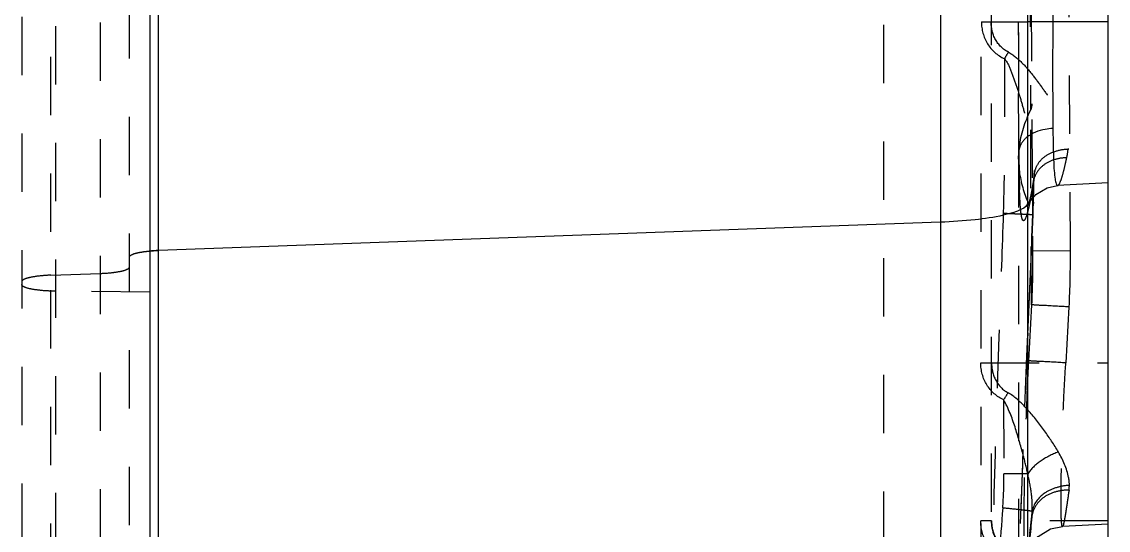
# Model space of a CAD drawing. Header units: millimetres. Extents: x 309 to 11345, y -1340 to 1318.
# Drawn here: x 10456.39 to 10486.8, y -621.3 to -607.06 of the extents above; entities that cross this region are included whole.
import ezdxf

# ---------------------------------------------------------------- set-up
doc = ezdxf.new("R2010")
doc.units = ezdxf.units.MM
doc.header["$LTSCALE"] = 16.335
doc.linetypes.add('HIDDEN', pattern=[0.2, 0.1, -0.1])
doc.layers.get('0').update_dxf_attribs({"linetype": 'CONTINUOUS'})
doc.layers.add('DEFAULT_2', color=8, linetype='HIDDEN')

msp = doc.modelspace()

# ---------------------------------------------------------------- linework, layer by layer
at = {"color": 7, "linetype": 'Continuous'}
for p, q in [((10482.11, -359.801), (10482.11, -644.179)), ((10486.804, -631.838), (10486.804, -372.142)), ((10460.219, -629.255), (10460.219, -374.725)), ((10484.551, -641.217), (10484.551, -534.463)), ((10459.972, -577.52), (10459.972, -661.99)), ((10486.804, -607.065), (10484.551, -607.064)), ((10486.804, -611.578), (10485.385, -611.653)), ((10485.098, -611.711), (10485.385, -611.652)), ((10484.694, -612.465), (10484.694, -612.006)), ((10484.699, -612.465), (10484.714, -611.982)), ((10484.708, -612.114), (10484.705, -612.206)), ((10484.551, -615.825), (10484.699, -612.465)), ((10484.699, -612.465), (10484.694, -612.465)), ((10482.11, -612.677), (10460.219, -613.469))]:
    msp.add_line(p, q, dxfattribs=at)
msp.add_lwpolyline([(10484.564, -612.201), (10484.564, -612.201), (10484.611, -612.106), (10484.777, -611.905), (10485.098, -611.711)], dxfattribs=at)
for centre, radius, start, end in [((15151.567, -616.68), 4666.329, 179.443185, 179.881941), ((10485.307, -611.66), 0.613, 174.6399, 181.5387), ((10442.03, -610.628), 42.704, 357.5342, 357.8818), ((10438.336, -610.493), 46.401, 357.9986, 358.1588), ((9618.872, -576.693), 866.561, 357.414721, 357.634096), ((10460.38, -618.033), 4.567, 92.015, 95.2661)]:
    msp.add_arc(centre, radius, start, end, dxfattribs=at)
for points, knots in [([(10485.248, -607.065), (10485.248, -607.334), (10485.247, -608.331), (10485.246, -609.327), (10485.254, -610.053)], [0, 0, 0, 0, 0.270774, 1, 1, 1, 1]), ([(10485.254, -610.053), (10485.181, -610.056), (10484.926, -610.084), (10484.672, -610.181), (10484.528, -610.297)], [0, 0, 0, 0, 0.284866, 1, 1, 1, 1]), ([(10485.254, -610.053), (10485.255, -610.135), (10485.259, -610.425), (10485.265, -610.715), (10485.273, -610.924)], [0, 0, 0, 0, 0.280855, 1, 1, 1, 1]), ([(10485.273, -610.924), (10485.277, -611.029), (10485.285, -611.209), (10485.311, -611.445), (10485.327, -611.573), (10485.366, -611.654), (10485.386, -611.652)], [0, 0, 0, 0, 0.422079, 0.729854, 0.919714, 1, 1, 1, 1]), ([(10484.694, -611.677), (10484.686, -611.722), (10484.656, -611.887), (10484.623, -612.051), (10484.598, -612.169)], [0, 0, 0, 0, 0.275024, 1, 1, 1, 1]), ([(10484.551, -612.126), (10484.55, -612.213), (10484.374, -612.327), (10484.139, -612.414), (10483.701, -612.529), (10483.021, -612.625), (10482.432, -612.666), (10482.11, -612.677)], [0, 0, 0, 0, 0.101425, 0.192768, 0.311732, 0.621998, 1, 1, 1, 1]), ([(10484.598, -612.169), (10484.594, -612.187), (10484.579, -612.254), (10484.563, -612.32), (10484.551, -612.367)], [0, 0, 0, 0, 0.273028, 1, 1, 1, 1])]:
    msp.add_open_spline(points, degree=3, knots=knots, dxfattribs=at)
at = {"layer": 'DEFAULT_2', "color": 8, "linetype": 'HIDDEN'}
for p, q in [((10480.521, -631.649), (10480.521, -372.331)), ((10483.253, -516.57), (10483.235, -627.325)), ((10483.537, -627.325), (10483.523, -516.57)), ((10484.294, -571.424), (10484.294, -634.658)), ((10456.389, -577.52), (10456.389, -653.557)), ((10457.203, -652.154), (10457.203, -577.52)), ((10457.342, -654.562), (10457.342, -577.52)), ((10458.592, -631.585), (10458.592, -577.52)), ((10459.406, -630.963), (10459.406, -577.52)), ((10485.674, -602.037), (10485.735, -613.48)), ((10483.253, -607.065), (10484.551, -607.064)), ((10484.656, -614.991), (10484.63, -609.543)), ((10484.302, -610.704), (10484.294, -610.909)), ((10484.723, -611.685), (10484.731, -611.304)), ((10484.731, -611.316), (10484.73, -611.336)), ((10484.73, -611.337), (10484.704, -611.538)), ((10484.704, -611.538), (10484.704, -611.539)), ((10484.73, -611.337), (10484.728, -611.405)), ((10484.73, -611.336), (10484.73, -611.336)), ((10484.73, -611.336), (10484.73, -611.337)), ((10484.694, -612.006), (10484.694, -611.677)), ((10484.714, -611.982), (10484.723, -611.685)), ((10484.541, -612.082), (10484.551, -612.126)), ((10485.735, -613.48), (10484.686, -613.487)), ((10457.203, -614.162), (10458.592, -614.112)), ((10459.972, -614.636), (10457.342, -614.61)), ((10484.656, -614.991), (10484.571, -616.559)), ((10485.7, -615.05), (10485.616, -616.617)), ((10483.235, -616.617), (10486.804, -616.617)), ((10483.873, -617.652), (10483.884, -619.724)), ((10484.55, -619.72), (10483.884, -619.724)), ((10486.804, -621.041), (10483.235, -621.041)), ((10484.664, -620.91), (10484.662, -620.935)), ((10485.191, -621.267), (10485.522, -621.198)), ((10486.804, -621.131), (10485.522, -621.198))]:
    msp.add_line(p, q, dxfattribs=at)
for points in [[(10484.704, -611.539), (10484.652, -611.822), (10484.606, -612.041), (10484.573, -612.171), (10484.564, -612.201)], [(10484.296, -624.114), (10484.347, -621.112), (10484.524, -616.432), (10484.551, -615.825)], [(10484.664, -620.91), (10484.59, -621.533), (10484.566, -621.722), (10484.547, -621.866), (10484.532, -621.961), (10484.528, -621.985)], [(10484.543, -621.935), (10484.633, -621.737), (10484.844, -621.478), (10485.191, -621.267)]]:
    msp.add_lwpolyline(points, dxfattribs=at)
for centre, radius, start, end in [((22840.597, -541.862), 12356.118, 179.8151101, 180.3321131), ((24160.124, -541.782), 13675.662, 180.1440904, 180.2838897), ((10490.144, -611.682), 7.201, 148.4588, 150.1537), ((10542.546, -610.24), 58.247, 180.45605, 181.12882), ((10487.101, -610.908), 2.807, 180.0134, 186.704), ((10519.027, -610.693), 34.723, 181.1474, 181.4596), ((10511.39, -610.885), 27.084, 181.4636, 181.6973), ((10481.874, -611.203), 2.86, 350.4603, 352.233), ((10485.367, -611.665), 0.673, 169.1661, 174.6663), ((10481.23, -611.118), 3.509, 352.2818, 355.3105), ((10430.059, -610.255), 54.681, 358.4224, 358.7952), ((10507.084, -611.012), 22.775, 181.6988, 181.8919), ((10435.413, -610.401), 49.325, 358.1599, 358.4201), ((10488.421, -620.406), 5.316, 146.264, 148.7993), ((10480.767, -621.402), 5.132, 42.4758, 43.7831), ((10472.136, -619.784), 11.748, 355.6217, 0.289), ((10590.764, -628.871), 107.228, 175.61917, 177.03849), ((10479.352, -666.418), 45.958, 83.8687, 84.384), ((10481.397, -647.353), 26.784, 83.6126, 83.8628), ((10569.832, -628.927), 85.544, 174.63906, 175.50988), ((10481.398, -620.596), 3.282, 354.0696, 356.8702)]:
    msp.add_arc(centre, radius, start, end, dxfattribs=at)
for points, knots in [([(10483.253, -607.065), (10483.253, -607.278), (10483.365, -607.712), (10483.705, -608.013), (10483.898, -608.098)], [0, 0, 0, 0, 0.503036, 1, 1, 1, 1]), ([(10484.007, -607.915), (10483.855, -607.842), (10483.603, -607.58), (10483.523, -607.236), (10483.523, -607.065)], [0, 0, 0, 0, 0.495299, 1, 1, 1, 1]), ([(10484.302, -610.704), (10484.299, -610.436), (10484.293, -609.223), (10484.294, -608.009), (10484.295, -607.064)], [0, 0, 0, 0, 0.220712, 1, 1, 1, 1]), ([(10484.007, -607.915), (10484.144, -607.989), (10484.385, -608.191), (10484.681, -608.543), (10484.952, -608.901), (10485.194, -609.262), (10485.399, -609.621), (10485.569, -609.968), (10485.663, -610.31), (10485.677, -610.534), (10485.679, -610.639)], [0, 0, 0, 0, 0.14238, 0.282511, 0.419433, 0.551921, 0.678224, 0.796616, 0.903835, 1, 1, 1, 1]), ([(10483.898, -608.098), (10483.899, -608.46), (10483.903, -609.902), (10483.898, -611.345), (10483.864, -612.425)], [0, 0, 0, 0, 0.250757, 1, 1, 1, 1]), ([(10483.898, -608.098), (10483.986, -608.201), (10484.094, -608.47), (10484.239, -608.871), (10484.37, -609.293), (10484.522, -609.848), (10484.672, -610.515), (10484.735, -611.052), (10484.731, -611.308)], [0, 0, 0, 0, 0.121921, 0.253549, 0.385799, 0.517268, 0.770451, 1, 1, 1, 1]), ([(10484.294, -610.909), (10484.294, -610.795), (10484.323, -610.323), (10484.472, -609.863), (10484.63, -609.543)], [0, 0, 0, 0, 0.242305, 1, 1, 1, 1]), ([(10484.528, -610.297), (10484.464, -610.348), (10484.353, -610.467), (10484.303, -610.627), (10484.302, -610.704)], [0, 0, 0, 0, 0.513885, 1, 1, 1, 1]), ([(10485.679, -610.639), (10485.558, -610.64), (10485.322, -610.682), (10485.01, -610.827), (10484.799, -611.062), (10484.739, -611.248), (10484.73, -611.336)], [0, 0, 0, 0, 0.28245, 0.555154, 0.792775, 1, 1, 1, 1]), ([(10484.294, -610.909), (10484.294, -611.007), (10484.315, -611.408), (10484.423, -611.803), (10484.541, -612.082)], [0, 0, 0, 0, 0.244213, 1, 1, 1, 1]), ([(10485.642, -610.875), (10485.535, -610.874), (10485.318, -610.906), (10485.021, -611.033), (10484.8, -611.257), (10484.724, -611.445), (10484.706, -611.539)], [0, 0, 0, 0, 0.259525, 0.522688, 0.769699, 1, 1, 1, 1]), ([(10485.386, -611.652), (10485.41, -611.651), (10485.456, -611.567), (10485.507, -611.427), (10485.576, -611.177), (10485.619, -610.986), (10485.642, -610.875)], [0, 0, 0, 0, 0.087461, 0.282223, 0.588095, 1, 1, 1, 1]), ([(10484.363, -612.427), (10484.357, -612.385), (10484.335, -612.165), (10484.327, -611.944), (10484.321, -611.764)], [0, 0, 0, 0, 0.188345, 1, 1, 1, 1]), ([(10483.864, -612.425), (10483.833, -613.397), (10483.695, -617.29), (10483.556, -621.184), (10483.541, -624.108)], [0, 0, 0, 0, 0.249602, 1, 1, 1, 1]), ([(10483.864, -612.425), (10483.969, -612.429), (10484.124, -612.436), (10484.322, -612.445), (10484.45, -612.45), (10484.552, -612.456), (10484.627, -612.458), (10484.671, -612.465), (10484.693, -612.462), (10484.698, -612.465)], [0, 0, 0, 0, 0.379558, 0.556897, 0.712381, 0.836461, 0.925707, 0.98018, 1, 1, 1, 1]), ([(10484.551, -612.367), (10484.534, -612.433), (10484.51, -612.521), (10484.47, -612.605), (10484.443, -612.642), (10484.407, -612.627), (10484.393, -612.581), (10484.375, -612.515), (10484.367, -612.459), (10484.363, -612.427)], [0, 0, 0, 0, 0.38543, 0.49638, 0.559062, 0.603603, 0.683739, 0.814883, 1, 1, 1, 1]), ([(10459.406, -613.653), (10459.406, -613.624), (10459.499, -613.565), (10459.659, -613.526), (10459.918, -613.485), (10460.112, -613.473), (10460.219, -613.469)], [0, 0, 0, 0, 0.101422, 0.311293, 0.622143, 1, 1, 1, 1]), ([(10458.592, -614.112), (10458.7, -614.108), (10458.894, -614.096), (10459.153, -614.055), (10459.313, -614.016), (10459.406, -613.957), (10459.406, -613.928)], [0, 0, 0, 0, 0.377857, 0.688707, 0.898578, 1, 1, 1, 1]), ([(10457.203, -614.162), (10457.095, -614.166), (10456.901, -614.178), (10456.642, -614.219), (10456.482, -614.258), (10456.389, -614.317), (10456.389, -614.346)], [0, 0, 0, 0, 0.377857, 0.688707, 0.898578, 1, 1, 1, 1]), ([(10457.342, -614.61), (10457.219, -614.609), (10456.995, -614.6), (10456.691, -614.56), (10456.505, -614.52), (10456.389, -614.456), (10456.389, -614.423)], [0, 0, 0, 0, 0.371061, 0.685087, 0.899523, 1, 1, 1, 1]), ([(10485.7, -615.05), (10485.46, -615.037), (10485.113, -615.015), (10484.765, -615.001), (10484.656, -614.991)], [0, 0, 0, 0, 0.687612, 1, 1, 1, 1]), ([(10483.878, -617.655), (10483.687, -617.567), (10483.348, -617.266), (10483.235, -616.83), (10483.235, -616.617)], [0, 0, 0, 0, 0.49711, 1, 1, 1, 1]), ([(10483.537, -616.617), (10483.537, -616.784), (10483.612, -617.12), (10483.854, -617.379), (10484, -617.453)], [0, 0, 0, 0, 0.505005, 1, 1, 1, 1]), ([(10484.571, -616.559), (10484.543, -617.084), (10484.509, -617.86), (10484.477, -618.871), (10484.459, -619.572), (10484.447, -620.213), (10484.439, -620.782), (10484.436, -621.267), (10484.437, -621.656), (10484.442, -621.921), (10484.449, -622.075), (10484.455, -622.157), (10484.461, -622.197), (10484.469, -622.239), (10484.493, -622.218), (10484.496, -622.18), (10484.513, -622.116), (10484.526, -622.024), (10484.545, -621.904), (10484.572, -621.692), (10484.612, -621.366), (10484.644, -621.088), (10484.662, -620.935)], [0, 0, 0, 0, 0.22556, 0.333009, 0.433885, 0.526172, 0.608026, 0.677766, 0.733963, 0.775461, 0.790448, 0.801481, 0.808553, 0.811788, 0.813648, 0.819061, 0.828427, 0.841761, 0.859045, 0.880247, 0.933691, 1, 1, 1, 1]), ([(10485.615, -616.617), (10485.376, -616.604), (10485.028, -616.582), (10484.679, -616.569), (10484.571, -616.559)], [0, 0, 0, 0, 0.687986, 1, 1, 1, 1]), ([(10485.522, -621.197), (10485.513, -621.197), (10485.505, -621.155), (10485.497, -621.099), (10485.49, -620.984), (10485.485, -620.836), (10485.483, -620.643), (10485.482, -620.312), (10485.487, -619.812), (10485.502, -619.126), (10485.527, -618.344), (10485.563, -617.497), (10485.596, -616.914), (10485.615, -616.617)], [0, 0, 0, 0, 0.005586, 0.020101, 0.043866, 0.076798, 0.118753, 0.169356, 0.293941, 0.445359, 0.618161, 0.805496, 1, 1, 1, 1]), ([(10484.422, -619.196), (10484.351, -618.933), (10484.203, -618.408), (10484.012, -617.889), (10483.873, -617.652)], [0, 0, 0, 0, 0.497377, 1, 1, 1, 1]), ([(10485.407, -619.113), (10485.286, -618.911), (10485.019, -618.505), (10484.721, -618.12), (10484.552, -617.936)], [0, 0, 0, 0, 0.485755, 1, 1, 1, 1]), ([(10485.407, -619.113), (10485.226, -619.178), (10484.907, -619.341), (10484.641, -619.586), (10484.55, -619.72)], [0, 0, 0, 0, 0.544125, 1, 1, 1, 1]), ([(10485.715, -620.049), (10485.716, -619.975), (10485.681, -619.643), (10485.536, -619.335), (10485.407, -619.113)], [0, 0, 0, 0, 0.224758, 1, 1, 1, 1]), ([(10484.67, -620.45), (10484.666, -620.391), (10484.642, -620.145), (10484.594, -619.902), (10484.55, -619.72)], [0, 0, 0, 0, 0.239619, 1, 1, 1, 1]), ([(10485.715, -620.049), (10485.591, -620.053), (10485.343, -620.098), (10484.93, -620.279), (10484.706, -620.575), (10484.674, -620.775)], [0, 0, 0, 0, 0.276497, 0.549768, 1, 1, 1, 1]), ([(10485.705, -620.178), (10485.581, -620.177), (10485.332, -620.214), (10484.908, -620.39), (10484.69, -620.703), (10484.664, -620.91)], [0, 0, 0, 0, 0.272718, 0.543364, 1, 1, 1, 1]), ([(10485.705, -620.178), (10485.684, -620.323), (10485.655, -620.526), (10485.616, -620.777), (10485.593, -620.923), (10485.572, -621.036), (10485.554, -621.122), (10485.541, -621.167), (10485.529, -621.197), (10485.522, -621.197)], [0, 0, 0, 0, 0.422668, 0.593131, 0.734989, 0.847246, 0.928963, 0.979425, 1, 1, 1, 1]), ([(10484.55, -620.756), (10484.537, -620.754), (10484.48, -620.747), (10484.422, -620.741), (10484.377, -620.736)], [0, 0, 0, 0, 0.213077, 1, 1, 1, 1]), ([(10484.674, -620.775), (10484.67, -620.773), (10484.628, -620.766), (10484.587, -620.761), (10484.55, -620.756)], [0, 0, 0, 0, 0.109512, 1, 1, 1, 1]), ([(10483.848, -622.064), (10483.664, -621.972), (10483.342, -621.673), (10483.233, -621.249), (10483.235, -621.041)], [0, 0, 0, 0, 0.497057, 1, 1, 1, 1]), ([(10483.954, -621.852), (10483.821, -621.772), (10483.604, -621.518), (10483.537, -621.199), (10483.537, -621.041)], [0, 0, 0, 0, 0.495664, 1, 1, 1, 1]), ([(10483.537, -621.041), (10483.537, -621.204), (10483.609, -621.533), (10483.84, -621.791), (10483.981, -621.868)], [0, 0, 0, 0, 0.504461, 1, 1, 1, 1])]:
    msp.add_open_spline(points, degree=3, knots=knots, dxfattribs=at)
for points in [[(10484.663, -609.362), (10484.664, -609.423), (10484.651, -609.485), (10484.63, -609.542)], [(10485.642, -610.875), (10485.659, -610.797), (10485.671, -610.718), (10485.679, -610.639)], [(10459.801, -613.504), (10459.854, -613.497), (10459.908, -613.491), (10459.961, -613.486)], [(10484.687, -613.487), (10484.689, -613.988), (10484.681, -614.49), (10484.656, -614.991)], [(10485.735, -613.48), (10485.738, -614.004), (10485.728, -614.528), (10485.7, -615.05)], [(10484.551, -615.78), (10484.428, -618.557), (10484.313, -621.335), (10484.296, -624.114)], [(10484.472, -617.851), (10484.33, -617.702), (10484.18, -617.553), (10484, -617.453)], [(10484.55, -619.72), (10484.512, -619.544), (10484.468, -619.369), (10484.422, -619.196)], [(10485.705, -620.178), (10485.711, -620.135), (10485.714, -620.092), (10485.715, -620.049)], [(10484.674, -620.775), (10484.68, -620.667), (10484.678, -620.558), (10484.67, -620.45)]]:
    msp.add_open_spline(points, degree=3, dxfattribs=at)

doc.saveas('drawing.dxf')
